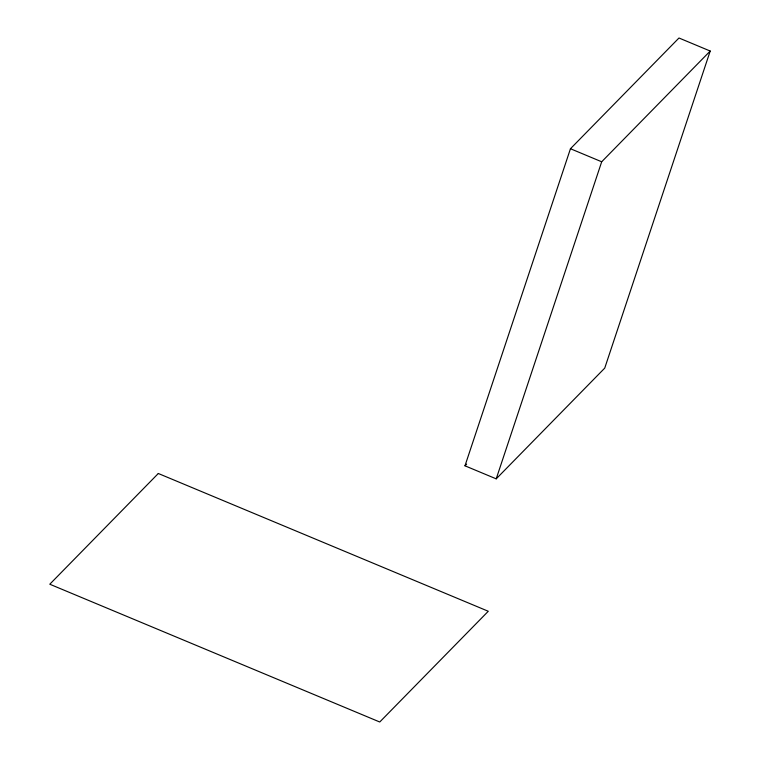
<?xml version="1.0" encoding="UTF-8"?>
<svg xmlns="http://www.w3.org/2000/svg" width="760" height="760" viewBox="0 0 760 760"><rect width="100%" height="100%" fill="white"/><g stroke="black" fill="none" stroke-linecap="round" stroke-linejoin="round"><path stroke-width="1.14" d="M464.977 465.813L570.456 148.732L678.975 38L710.211 51.043L604.732 368.115L496.214 478.847L464.977 465.813L466.63 464.123M496.214 478.847L601.692 161.775L710.211 51.043M570.456 148.732L601.692 161.775M158.308 473.49L49.789 584.221L379.753 722L488.281 611.268L158.308 473.49"/></g></svg>
